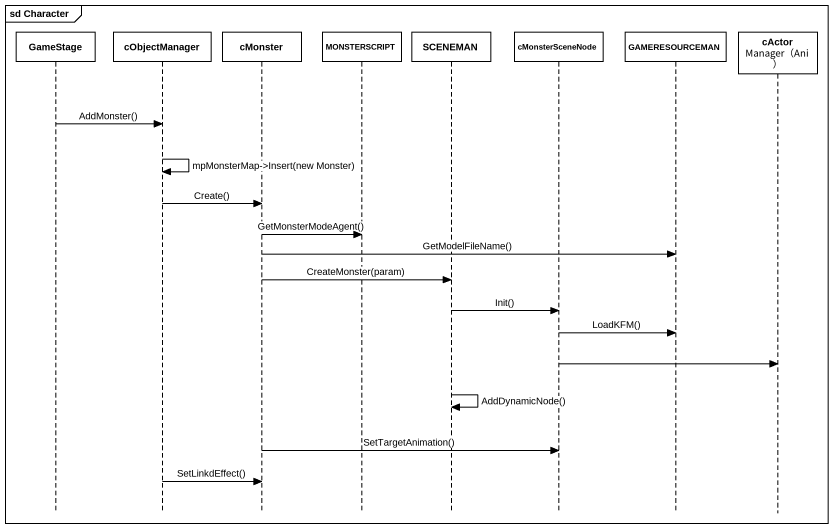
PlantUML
@startuml
mainframe sd Character
hide footbox
participant GameStage
participant cObjectManager
participant cMonster
participant MONSTERSCRIPT
participant SCENEMAN
participant cMonsterSceneNode
participant GAMERESOURCEMAN
participant "cActorManager（Ani）" as cActorManager_Ani

GameStage -> cObjectManager : AddMonster()
cObjectManager -> cObjectManager : mpMonsterMap->Insert(new Monster)
cObjectManager -> cMonster : Create()
cMonster -> MONSTERSCRIPT : GetMonsterModeAgent()
cMonster -> GAMERESOURCEMAN : GetModelFileName()
cMonster -> SCENEMAN : CreateMonster(param)
SCENEMAN -> cMonsterSceneNode : Init()
cMonsterSceneNode -> GAMERESOURCEMAN : LoadKFM()
cMonsterSceneNode -> cActorManager_Ani
SCENEMAN -> SCENEMAN : AddDynamicNode()
cMonster -> cMonsterSceneNode : SetTargetAnimation()
cObjectManager -> cMonster : SetLinkdEffect()
@enduml
